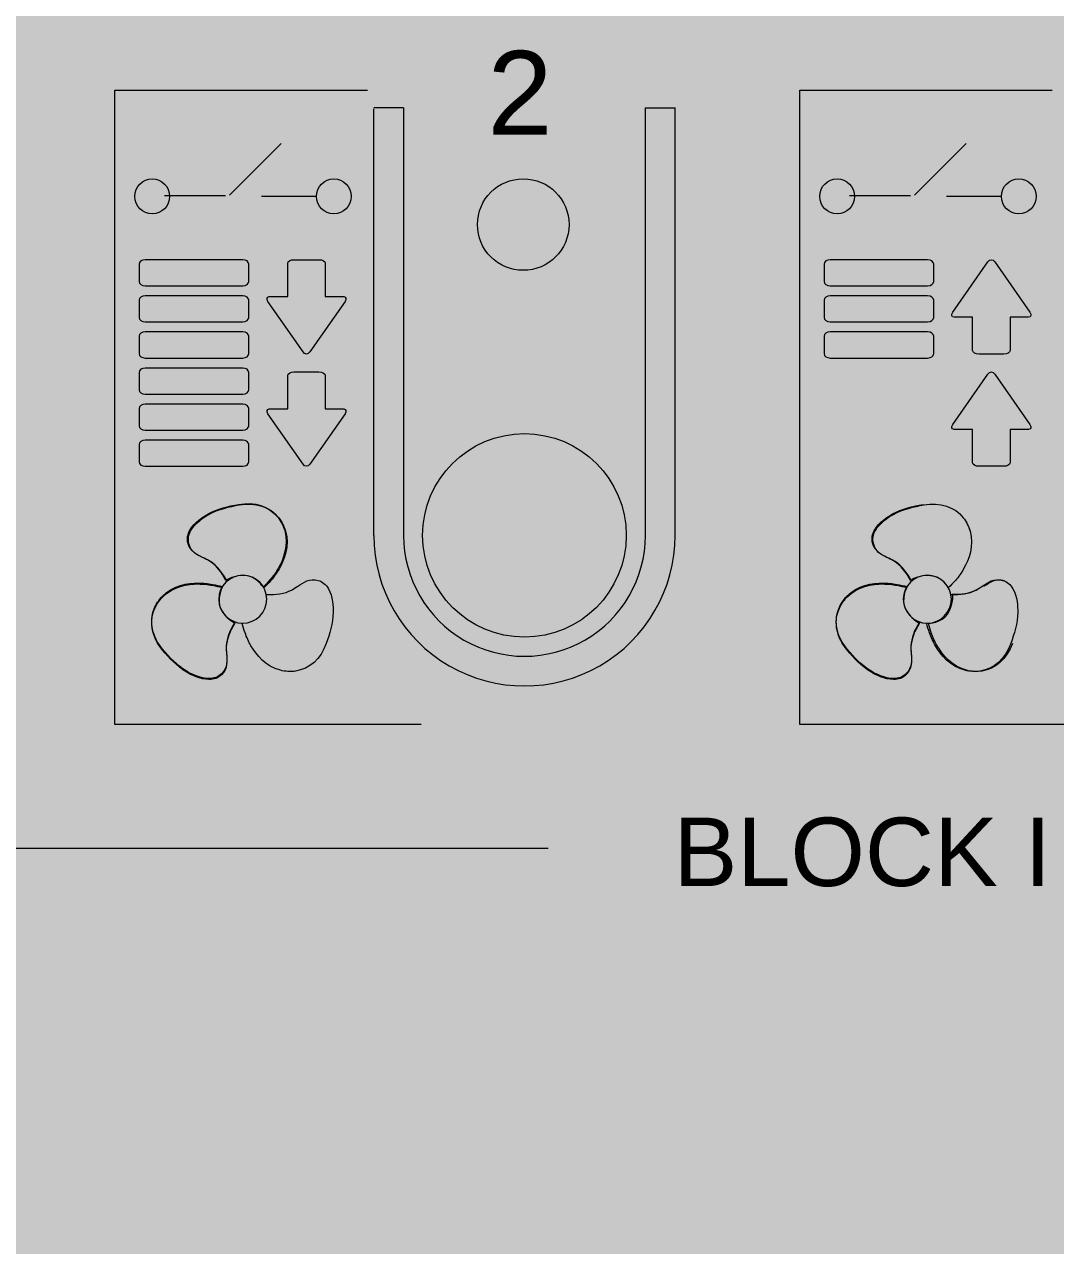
# Model space of a CAD drawing. Header units: millimetres. Extents: x 0 to 212, y 0 to 90.
# Drawn here: x 22.64 to 43.72, y 41.52 to 66.49 of the extents above; entities that cross this region are included whole.
import ezdxf

# ---------------------------------------------------------------- set-up
doc = ezdxf.new("R2010")
doc.units = ezdxf.units.MM
doc.styles.add('ZENNIO_PRINT', font='arial.ttf')

# ---------------------------------------------------------------- blocks, each defined once
blk = doc.blocks.new('ZENNIO_MAXINBOX_24_COLOURS')
at = {"true_color": 0xd7d9de}
blk.add_hatch(color=254, dxfattribs=at).paths.add_polyline_path([(0, -45), (211.6, -45), (211.6, 45), (0, 45)])
at = {"true_color": 0xe7e8ec}
blk.add_hatch(color=254, dxfattribs=at).paths.add_polyline_path([(0, -22.429), (211.6, -22.429), (211.6, 22.571), (0, 22.571)])
at = {"true_color": 0x223422}
h = blk.add_hatch(color=250, dxfattribs=at)
edge = h.paths.add_edge_path()
edge.add_arc((32.84, 17.399), 0.936, 0, 360)
at = {"true_color": 0x326927}
h = blk.add_hatch(color=89, dxfattribs=at)
edge = h.paths.add_edge_path()
edge.add_arc((33.02, 17.399), 0.515, 0, 360)
at = {"true_color": 0xcccfd6}
h = blk.add_hatch(color=254, dxfattribs=at)
edge = h.paths.add_edge_path()
edge.add_arc((32.865, 11.042), 2.081, 0, 360)
at = {"true_color": 0xfafbfd}
h = blk.add_hatch(color=7, dxfattribs=at)
edge = h.paths.add_edge_path()
edge.add_arc((32.865, 11.042), 1.861, 0, 360)
at = {"true_color": 0xffffff}
h = blk.add_hatch(color=7, dxfattribs=at)
edge = h.paths.add_edge_path()
edge.add_arc((32.505, 11.392), 1.16, 0, 360)
at = {"true_color": 0xcdcfd5}
h = blk.add_hatch(color=254, dxfattribs=at)
edge = h.paths.add_edge_path()
edge.add_arc((39.769, 0), 3.1, 0, 360)
at = {"true_color": 0xdadce0}
h = blk.add_hatch(color=254, dxfattribs=at)
edge = h.paths.add_edge_path()
edge.add_arc((39.469, 0.35), 2.75, 0, 360)
blk = doc.blocks.new('ZIO-MB24_ENVOLVENTE')
at = {"color": 250, "lineweight": 18, "true_color": 0x3a3d42}
for p, q in [((30.393, 19.784), (29.786, 19.784)), ((29.786, 11.042), (29.786, 19.767)), ((30.393, 19.784), (30.392, 11.042)), ((35.337, 11.042), (35.337, 19.784)), ((35.337, 19.784), (35.944, 19.784)), ((35.943, 11.042), (35.944, 19.784))]:
    blk.add_line(p, q, dxfattribs=at)
for centre, radius in [((32.84, 17.399), 0.936), ((32.865, 11.042), 2.081)]:
    blk.add_circle(centre, radius, dxfattribs=at)
for radius, start in [(3.079, 180.0011), (2.472, 179.9966)]:
    blk.add_arc((32.865, 11.042), radius, start, 0.0011, dxfattribs=at)
blk = doc.blocks.new('ZIO-MB24_SERIGRAFIA')
at = {"lineweight": 15, "true_color": 0x161719}
h = blk.add_hatch(color=250, dxfattribs=at)
h.dxf.hatch_style = 1
h.paths.add_polyline_path([(25.612, 17.976, 1), (24.899, 17.976, 1)])
h = blk.add_hatch(color=250, dxfattribs=at)
h.dxf.hatch_style = 1
h.paths.add_polyline_path([(29.326, 17.976, 1), (28.613, 17.976, 1)])
h = blk.add_hatch(color=250, dxfattribs=at)
h.dxf.hatch_style = 1
h.paths.add_polyline_path([(39.612, 17.976, 1), (38.899, 17.976, 1)])
h = blk.add_hatch(color=250, dxfattribs=at)
h.dxf.hatch_style = 1
h.paths.add_polyline_path([(43.326, 17.976, 1), (42.613, 17.976, 1)])
h = blk.add_hatch(color=250, dxfattribs=at)
h.dxf.hatch_style = 2
edge = h.paths.add_edge_path()
edge.add_spline(control_points=[(25.112, 16.68), (25.044, 16.68), (24.988, 16.64), (24.988, 16.592), (24.988, 16.592), (24.988, 16.592), (24.988, 16.592), (24.988, 16.592), (24.988, 16.236), (24.988, 16.236), (24.988, 16.187), (25.044, 16.147), (25.112, 16.147), (25.112, 16.147), (25.112, 16.147), (25.112, 16.147), (25.112, 16.147), (27.106, 16.147), (27.106, 16.147), (27.174, 16.147), (27.231, 16.187), (27.231, 16.236), (27.231, 16.236), (27.231, 16.236), (27.231, 16.236), (27.231, 16.236), (27.231, 16.592), (27.231, 16.592), (27.231, 16.64), (27.174, 16.68), (27.106, 16.68), (27.106, 16.68), (27.106, 16.68), (27.106, 16.68), (27.106, 16.68), (25.112, 16.68), (25.112, 16.68)], knot_values=[0, 0, 0, 0, 1, 1, 1, 2, 2, 2, 3, 3, 3, 4, 4, 4, 5, 5, 5, 6, 6, 6, 7, 7, 7, 8, 8, 8, 9, 9, 9, 10, 10, 10, 11, 11, 11, 12, 12, 12, 12], degree=3, periodic=0)
h = blk.add_hatch(color=250, dxfattribs=at)
h.dxf.hatch_style = 2
edge = h.paths.add_edge_path()
edge.add_spline(control_points=[(27.623, 15.827), (27.623, 15.827), (28.339, 14.793), (28.339, 14.793), (28.378, 14.737), (28.441, 14.737), (28.479, 14.793), (28.479, 14.793), (29.197, 15.827), (29.197, 15.827), (29.232, 15.878), (29.22, 15.92), (29.172, 15.926), (29.172, 15.926), (28.792, 15.926), (28.792, 15.926), (28.792, 15.926), (28.792, 16.609), (28.792, 16.609), (28.792, 16.648), (28.735, 16.68), (28.665, 16.68), (28.665, 16.68), (28.154, 16.68), (28.154, 16.68), (28.084, 16.68), (28.026, 16.648), (28.026, 16.609), (28.026, 16.609), (28.026, 15.926), (28.026, 15.926), (28.026, 15.926), (27.647, 15.926), (27.647, 15.926), (27.599, 15.92), (27.587, 15.878), (27.623, 15.827)], knot_values=[0, 0, 0, 0, 1, 1, 1, 2, 2, 2, 3, 3, 3, 4, 4, 4, 5, 5, 5, 6, 6, 6, 7, 7, 7, 8, 8, 8, 9, 9, 9, 10, 10, 10, 11, 11, 11, 12, 12, 12, 12], degree=3, periodic=0)
h = blk.add_hatch(color=250, dxfattribs=at)
h.dxf.hatch_style = 2
edge = h.paths.add_edge_path()
edge.add_spline(control_points=[(39.112, 16.68), (39.044, 16.68), (38.988, 16.64), (38.988, 16.592), (38.988, 16.592), (38.988, 16.592), (38.988, 16.592), (38.988, 16.592), (38.988, 16.236), (38.988, 16.236), (38.988, 16.187), (39.044, 16.147), (39.112, 16.147), (39.112, 16.147), (39.112, 16.147), (39.112, 16.147), (39.112, 16.147), (41.106, 16.147), (41.106, 16.147), (41.175, 16.147), (41.231, 16.187), (41.231, 16.236), (41.231, 16.236), (41.231, 16.236), (41.231, 16.236), (41.231, 16.236), (41.231, 16.592), (41.231, 16.592), (41.231, 16.64), (41.175, 16.68), (41.106, 16.68), (41.106, 16.68), (41.106, 16.68), (41.106, 16.68), (41.106, 16.68), (39.112, 16.68), (39.112, 16.68)], knot_values=[0, 0, 0, 0, 1, 1, 1, 2, 2, 2, 3, 3, 3, 4, 4, 4, 5, 5, 5, 6, 6, 6, 7, 7, 7, 8, 8, 8, 9, 9, 9, 10, 10, 10, 11, 11, 11, 12, 12, 12, 12], degree=3, periodic=0)
h = blk.add_hatch(color=250, dxfattribs=at)
h.dxf.hatch_style = 2
edge = h.paths.add_edge_path()
edge.add_spline(control_points=[(43.195, 15.604), (43.195, 15.604), (42.478, 16.638), (42.478, 16.638), (42.439, 16.693), (42.376, 16.693), (42.338, 16.638), (42.338, 16.638), (41.62, 15.604), (41.62, 15.604), (41.585, 15.553), (41.597, 15.51), (41.645, 15.504), (41.645, 15.504), (42.024, 15.504), (42.024, 15.504), (42.024, 15.504), (42.024, 14.821), (42.024, 14.821), (42.024, 14.783), (42.082, 14.751), (42.152, 14.751), (42.152, 14.751), (42.663, 14.751), (42.663, 14.751), (42.733, 14.751), (42.791, 14.783), (42.791, 14.821), (42.791, 14.821), (42.791, 15.504), (42.791, 15.504), (42.791, 15.504), (43.17, 15.504), (43.17, 15.504), (43.218, 15.51), (43.23, 15.553), (43.195, 15.604)], knot_values=[0, 0, 0, 0, 1, 1, 1, 2, 2, 2, 3, 3, 3, 4, 4, 4, 5, 5, 5, 6, 6, 6, 7, 7, 7, 8, 8, 8, 9, 9, 9, 10, 10, 10, 11, 11, 11, 12, 12, 12, 12], degree=3, periodic=0)
h = blk.add_hatch(color=250, dxfattribs=at)
h.dxf.hatch_style = 2
edge = h.paths.add_edge_path()
edge.add_spline(control_points=[(25.112, 15.942), (25.044, 15.942), (24.988, 15.902), (24.988, 15.853), (24.988, 15.853), (24.988, 15.853), (24.988, 15.853), (24.988, 15.853), (24.988, 15.498), (24.988, 15.498), (24.988, 15.449), (25.044, 15.409), (25.112, 15.409), (25.112, 15.409), (25.112, 15.409), (25.112, 15.409), (25.112, 15.409), (27.106, 15.409), (27.106, 15.409), (27.174, 15.409), (27.231, 15.449), (27.231, 15.498), (27.231, 15.498), (27.231, 15.498), (27.231, 15.498), (27.231, 15.498), (27.231, 15.853), (27.231, 15.853), (27.231, 15.902), (27.174, 15.942), (27.106, 15.942), (27.106, 15.942), (27.106, 15.942), (27.106, 15.942), (27.106, 15.942), (25.112, 15.942), (25.112, 15.942)], knot_values=[0, 0, 0, 0, 1, 1, 1, 2, 2, 2, 3, 3, 3, 4, 4, 4, 5, 5, 5, 6, 6, 6, 7, 7, 7, 8, 8, 8, 9, 9, 9, 10, 10, 10, 11, 11, 11, 12, 12, 12, 12], degree=3, periodic=0)
h = blk.add_hatch(color=250, dxfattribs=at)
h.dxf.hatch_style = 2
edge = h.paths.add_edge_path()
edge.add_spline(control_points=[(39.112, 15.942), (39.044, 15.942), (38.988, 15.902), (38.988, 15.853), (38.988, 15.853), (38.988, 15.853), (38.988, 15.853), (38.988, 15.853), (38.988, 15.498), (38.988, 15.498), (38.988, 15.449), (39.044, 15.409), (39.112, 15.409), (39.112, 15.409), (39.112, 15.409), (39.112, 15.409), (39.112, 15.409), (41.106, 15.409), (41.106, 15.409), (41.175, 15.409), (41.231, 15.449), (41.231, 15.498), (41.231, 15.498), (41.231, 15.498), (41.231, 15.498), (41.231, 15.498), (41.231, 15.853), (41.231, 15.853), (41.231, 15.902), (41.175, 15.942), (41.106, 15.942), (41.106, 15.942), (41.106, 15.942), (41.106, 15.942), (41.106, 15.942), (39.112, 15.942), (39.112, 15.942)], knot_values=[0, 0, 0, 0, 1, 1, 1, 2, 2, 2, 3, 3, 3, 4, 4, 4, 5, 5, 5, 6, 6, 6, 7, 7, 7, 8, 8, 8, 9, 9, 9, 10, 10, 10, 11, 11, 11, 12, 12, 12, 12], degree=3, periodic=0)
h = blk.add_hatch(color=250, dxfattribs=at)
h.dxf.hatch_style = 2
edge = h.paths.add_edge_path()
edge.add_spline(control_points=[(25.112, 15.203), (25.044, 15.203), (24.988, 15.163), (24.988, 15.115), (24.988, 15.115), (24.988, 15.115), (24.988, 15.115), (24.988, 15.115), (24.988, 14.759), (24.988, 14.759), (24.988, 14.71), (25.044, 14.67), (25.112, 14.67), (25.112, 14.67), (25.112, 14.67), (25.112, 14.67), (25.112, 14.67), (27.106, 14.67), (27.106, 14.67), (27.174, 14.67), (27.231, 14.71), (27.231, 14.759), (27.231, 14.759), (27.231, 14.759), (27.231, 14.759), (27.231, 14.759), (27.231, 15.115), (27.231, 15.115), (27.231, 15.163), (27.174, 15.203), (27.106, 15.203), (27.106, 15.203), (27.106, 15.203), (27.106, 15.203), (27.106, 15.203), (25.112, 15.203), (25.112, 15.203)], knot_values=[0, 0, 0, 0, 1, 1, 1, 2, 2, 2, 3, 3, 3, 4, 4, 4, 5, 5, 5, 6, 6, 6, 7, 7, 7, 8, 8, 8, 9, 9, 9, 10, 10, 10, 11, 11, 11, 12, 12, 12, 12], degree=3, periodic=0)
h = blk.add_hatch(color=250, dxfattribs=at)
h.dxf.hatch_style = 2
edge = h.paths.add_edge_path()
edge.add_spline(control_points=[(39.112, 15.203), (39.044, 15.203), (38.988, 15.163), (38.988, 15.115), (38.988, 15.115), (38.988, 15.115), (38.988, 15.115), (38.988, 15.115), (38.988, 14.759), (38.988, 14.759), (38.988, 14.71), (39.044, 14.67), (39.112, 14.67), (39.112, 14.67), (39.112, 14.67), (39.112, 14.67), (39.112, 14.67), (41.106, 14.67), (41.106, 14.67), (41.175, 14.67), (41.231, 14.71), (41.231, 14.759), (41.231, 14.759), (41.231, 14.759), (41.231, 14.759), (41.231, 14.759), (41.231, 15.115), (41.231, 15.115), (41.231, 15.163), (41.175, 15.203), (41.106, 15.203), (41.106, 15.203), (41.106, 15.203), (41.106, 15.203), (41.106, 15.203), (39.112, 15.203), (39.112, 15.203)], knot_values=[0, 0, 0, 0, 1, 1, 1, 2, 2, 2, 3, 3, 3, 4, 4, 4, 5, 5, 5, 6, 6, 6, 7, 7, 7, 8, 8, 8, 9, 9, 9, 10, 10, 10, 11, 11, 11, 12, 12, 12, 12], degree=3, periodic=0)
h = blk.add_hatch(color=250, dxfattribs=at)
h.dxf.hatch_style = 2
edge = h.paths.add_edge_path()
edge.add_spline(control_points=[(25.112, 14.465), (25.044, 14.465), (24.988, 14.425), (24.988, 14.376), (24.988, 14.376), (24.988, 14.376), (24.988, 14.376), (24.988, 14.376), (24.988, 14.021), (24.988, 14.021), (24.988, 13.972), (25.044, 13.932), (25.112, 13.932), (25.112, 13.932), (25.112, 13.932), (25.112, 13.932), (25.112, 13.932), (27.106, 13.932), (27.106, 13.932), (27.174, 13.932), (27.231, 13.972), (27.231, 14.021), (27.231, 14.021), (27.231, 14.021), (27.231, 14.021), (27.231, 14.021), (27.231, 14.376), (27.231, 14.376), (27.231, 14.425), (27.174, 14.465), (27.106, 14.465), (27.106, 14.465), (27.106, 14.465), (27.106, 14.465), (27.106, 14.465), (25.112, 14.465), (25.112, 14.465)], knot_values=[0, 0, 0, 0, 1, 1, 1, 2, 2, 2, 3, 3, 3, 4, 4, 4, 5, 5, 5, 6, 6, 6, 7, 7, 7, 8, 8, 8, 9, 9, 9, 10, 10, 10, 11, 11, 11, 12, 12, 12, 12], degree=3, periodic=0)
h = blk.add_hatch(color=250, dxfattribs=at)
h.dxf.hatch_style = 2
edge = h.paths.add_edge_path()
edge.add_spline(control_points=[(27.623, 13.531), (27.623, 13.531), (28.339, 12.496), (28.339, 12.496), (28.378, 12.441), (28.441, 12.441), (28.479, 12.496), (28.479, 12.496), (29.197, 13.531), (29.197, 13.531), (29.232, 13.582), (29.22, 13.624), (29.172, 13.631), (29.172, 13.631), (28.792, 13.631), (28.792, 13.631), (28.792, 13.631), (28.792, 14.313), (28.792, 14.313), (28.792, 14.352), (28.735, 14.384), (28.665, 14.384), (28.665, 14.384), (28.154, 14.384), (28.154, 14.384), (28.084, 14.384), (28.026, 14.352), (28.026, 14.313), (28.026, 14.313), (28.026, 13.631), (28.026, 13.631), (28.026, 13.631), (27.647, 13.631), (27.647, 13.631), (27.599, 13.624), (27.587, 13.582), (27.623, 13.531)], knot_values=[0, 0, 0, 0, 1, 1, 1, 2, 2, 2, 3, 3, 3, 4, 4, 4, 5, 5, 5, 6, 6, 6, 7, 7, 7, 8, 8, 8, 9, 9, 9, 10, 10, 10, 11, 11, 11, 12, 12, 12, 12], degree=3, periodic=0)
h = blk.add_hatch(color=250, dxfattribs=at)
h.dxf.hatch_style = 2
edge = h.paths.add_edge_path()
edge.add_spline(control_points=[(43.195, 13.308), (43.195, 13.308), (42.478, 14.342), (42.478, 14.342), (42.439, 14.398), (42.376, 14.398), (42.338, 14.342), (42.338, 14.342), (41.62, 13.308), (41.62, 13.308), (41.585, 13.257), (41.597, 13.214), (41.645, 13.208), (41.645, 13.208), (42.024, 13.208), (42.024, 13.208), (42.024, 13.208), (42.024, 12.525), (42.024, 12.525), (42.024, 12.486), (42.082, 12.455), (42.152, 12.455), (42.152, 12.455), (42.663, 12.455), (42.663, 12.455), (42.733, 12.455), (42.791, 12.486), (42.791, 12.525), (42.791, 12.525), (42.791, 13.208), (42.791, 13.208), (42.791, 13.208), (43.17, 13.208), (43.17, 13.208), (43.218, 13.214), (43.23, 13.257), (43.195, 13.308)], knot_values=[0, 0, 0, 0, 1, 1, 1, 2, 2, 2, 3, 3, 3, 4, 4, 4, 5, 5, 5, 6, 6, 6, 7, 7, 7, 8, 8, 8, 9, 9, 9, 10, 10, 10, 11, 11, 11, 12, 12, 12, 12], degree=3, periodic=0)
h = blk.add_hatch(color=250, dxfattribs=at)
h.dxf.hatch_style = 2
edge = h.paths.add_edge_path()
edge.add_spline(control_points=[(25.112, 13.727), (25.044, 13.727), (24.988, 13.686), (24.988, 13.638), (24.988, 13.638), (24.988, 13.638), (24.988, 13.638), (24.988, 13.638), (24.988, 13.283), (24.988, 13.283), (24.988, 13.234), (25.044, 13.193), (25.112, 13.193), (25.112, 13.193), (25.112, 13.193), (25.112, 13.193), (25.112, 13.193), (27.106, 13.193), (27.106, 13.193), (27.174, 13.193), (27.231, 13.234), (27.231, 13.283), (27.231, 13.283), (27.231, 13.283), (27.231, 13.283), (27.231, 13.283), (27.231, 13.638), (27.231, 13.638), (27.231, 13.686), (27.174, 13.727), (27.106, 13.727), (27.106, 13.727), (27.106, 13.727), (27.106, 13.727), (27.106, 13.727), (25.112, 13.727), (25.112, 13.727)], knot_values=[0, 0, 0, 0, 1, 1, 1, 2, 2, 2, 3, 3, 3, 4, 4, 4, 5, 5, 5, 6, 6, 6, 7, 7, 7, 8, 8, 8, 9, 9, 9, 10, 10, 10, 11, 11, 11, 12, 12, 12, 12], degree=3, periodic=0)
h = blk.add_hatch(color=250, dxfattribs=at)
h.dxf.hatch_style = 2
edge = h.paths.add_edge_path()
edge.add_spline(control_points=[(25.112, 12.988), (25.044, 12.988), (24.988, 12.948), (24.988, 12.9), (24.988, 12.9), (24.988, 12.9), (24.988, 12.9), (24.988, 12.9), (24.988, 12.544), (24.988, 12.544), (24.988, 12.495), (25.044, 12.455), (25.112, 12.455), (25.112, 12.455), (25.112, 12.455), (25.112, 12.455), (25.112, 12.455), (27.106, 12.455), (27.106, 12.455), (27.174, 12.455), (27.231, 12.495), (27.231, 12.544), (27.231, 12.544), (27.231, 12.544), (27.231, 12.544), (27.231, 12.544), (27.231, 12.9), (27.231, 12.9), (27.231, 12.948), (27.174, 12.988), (27.106, 12.988), (27.106, 12.988), (27.106, 12.988), (27.106, 12.988), (27.106, 12.988), (25.112, 12.988), (25.112, 12.988)], knot_values=[0, 0, 0, 0, 1, 1, 1, 2, 2, 2, 3, 3, 3, 4, 4, 4, 5, 5, 5, 6, 6, 6, 7, 7, 7, 8, 8, 8, 9, 9, 9, 10, 10, 10, 11, 11, 11, 12, 12, 12, 12], degree=3, periodic=0)
h = blk.add_hatch(color=250, dxfattribs=at)
h.dxf.hatch_style = 2
edge = h.paths.add_edge_path()
edge.add_spline(control_points=[(26.762, 10.121), (26.681, 10.286), (26.563, 10.428), (26.43, 10.516), (26.391, 10.542), (26.346, 10.563), (26.298, 10.585), (26.173, 10.645), (26.032, 10.711), (25.986, 10.888), (25.964, 10.976), (25.979, 11.066), (26.031, 11.156), (26.12, 11.311), (26.299, 11.426), (26.397, 11.481), (26.592, 11.588), (26.82, 11.641), (27.019, 11.675), (27.351, 11.735), (27.645, 11.64), (27.825, 11.414), (27.885, 11.337), (27.936, 11.237), (27.964, 11.139), (28.049, 10.838), (27.939, 10.553), (27.831, 10.366), (27.784, 10.284), (27.727, 10.205), (27.663, 10.13), (27.616, 10.075), (27.57, 10.026), (27.525, 9.984), (27.525, 9.984), (27.381, 10.21), (27.156, 10.224), (26.953, 10.237), (26.762, 10.121), (26.762, 10.121)], knot_values=[0, 0, 0, 0, 1, 1, 1, 2, 2, 2, 3, 3, 3, 4, 4, 4, 5, 5, 5, 6, 6, 6, 7, 7, 7, 8, 8, 8, 9, 9, 9, 10, 10, 10, 11, 11, 11, 12, 12, 12, 13, 13, 13, 13], degree=3, periodic=0)
h = blk.add_hatch(color=250, dxfattribs=at)
h.dxf.hatch_style = 2
edge = h.paths.add_edge_path()
edge.add_spline(control_points=[(40.754, 10.121), (40.674, 10.286), (40.554, 10.428), (40.422, 10.516), (40.383, 10.542), (40.338, 10.563), (40.29, 10.585), (40.165, 10.645), (40.024, 10.71), (39.978, 10.888), (39.956, 10.976), (39.971, 11.066), (40.023, 11.156), (40.112, 11.311), (40.291, 11.426), (40.389, 11.481), (40.584, 11.588), (40.812, 11.64), (41.011, 11.675), (41.343, 11.735), (41.637, 11.64), (41.816, 11.414), (41.877, 11.337), (41.928, 11.237), (41.956, 11.139), (42.041, 10.838), (41.931, 10.553), (41.823, 10.366), (41.775, 10.284), (41.719, 10.205), (41.655, 10.13), (41.608, 10.075), (41.562, 10.026), (41.517, 9.984), (41.517, 9.984), (41.373, 10.21), (41.148, 10.224), (40.944, 10.237), (40.754, 10.121), (40.754, 10.121)], knot_values=[0, 0, 0, 0, 1, 1, 1, 2, 2, 2, 3, 3, 3, 4, 4, 4, 5, 5, 5, 6, 6, 6, 7, 7, 7, 8, 8, 8, 9, 9, 9, 10, 10, 10, 11, 11, 11, 12, 12, 12, 13, 13, 13, 13], degree=3, periodic=0)
h = blk.add_hatch(color=250, dxfattribs=at)
h.dxf.hatch_style = 2
edge = h.paths.add_edge_path()
edge.add_spline(control_points=[(26.948, 9.245), (26.845, 9.093), (26.781, 8.918), (26.771, 8.76), (26.768, 8.713), (26.773, 8.664), (26.777, 8.611), (26.788, 8.473), (26.802, 8.318), (26.671, 8.189), (26.606, 8.126), (26.52, 8.094), (26.417, 8.094), (26.238, 8.094), (26.048, 8.191), (25.952, 8.249), (25.762, 8.364), (25.602, 8.535), (25.473, 8.691), (25.255, 8.948), (25.19, 9.25), (25.297, 9.519), (25.332, 9.609), (25.394, 9.703), (25.465, 9.777), (25.683, 10.001), (25.985, 10.048), (26.201, 10.048), (26.296, 10.048), (26.392, 10.039), (26.489, 10.021), (26.56, 10.007), (26.625, 9.991), (26.685, 9.974), (26.685, 9.974), (26.561, 9.736), (26.661, 9.534), (26.752, 9.352), (26.948, 9.245), (26.948, 9.245)], knot_values=[0, 0, 0, 0, 1, 1, 1, 2, 2, 2, 3, 3, 3, 4, 4, 4, 5, 5, 5, 6, 6, 6, 7, 7, 7, 8, 8, 8, 9, 9, 9, 10, 10, 10, 11, 11, 11, 12, 12, 12, 13, 13, 13, 13], degree=3, periodic=0)
h = blk.add_hatch(color=250, dxfattribs=at)
h.dxf.hatch_style = 2
edge = h.paths.add_edge_path()
edge.add_spline(control_points=[(40.939, 9.245), (40.836, 9.093), (40.772, 8.918), (40.762, 8.76), (40.76, 8.713), (40.764, 8.664), (40.769, 8.611), (40.78, 8.473), (40.793, 8.318), (40.662, 8.189), (40.597, 8.126), (40.511, 8.094), (40.408, 8.094), (40.229, 8.094), (40.039, 8.191), (39.944, 8.249), (39.753, 8.364), (39.594, 8.535), (39.465, 8.691), (39.247, 8.948), (39.181, 9.25), (39.288, 9.519), (39.324, 9.609), (39.385, 9.703), (39.456, 9.777), (39.674, 10.001), (39.976, 10.048), (40.192, 10.048), (40.287, 10.048), (40.383, 10.039), (40.48, 10.021), (40.551, 10.007), (40.617, 9.991), (40.676, 9.974), (40.676, 9.974), (40.552, 9.736), (40.653, 9.534), (40.743, 9.352), (40.939, 9.245), (40.939, 9.245)], knot_values=[0, 0, 0, 0, 1, 1, 1, 2, 2, 2, 3, 3, 3, 4, 4, 4, 5, 5, 5, 6, 6, 6, 7, 7, 7, 8, 8, 8, 9, 9, 9, 10, 10, 10, 11, 11, 11, 12, 12, 12, 13, 13, 13, 13], degree=3, periodic=0)
h = blk.add_hatch(color=250, dxfattribs=at)
h.dxf.hatch_style = 2
edge = h.paths.add_edge_path()
edge.add_spline(control_points=[(41.604, 9.843), (41.788, 9.83), (41.971, 9.862), (42.114, 9.933), (42.155, 9.954), (42.196, 9.982), (42.239, 10.013), (42.353, 10.091), (42.481, 10.18), (42.657, 10.131), (42.745, 10.106), (42.815, 10.048), (42.867, 9.959), (42.956, 9.804), (42.967, 9.591), (42.965, 9.479), (42.961, 9.256), (42.892, 9.033), (42.822, 8.843), (42.708, 8.526), (42.479, 8.318), (42.194, 8.277), (42.097, 8.262), (41.985, 8.268), (41.886, 8.293), (41.582, 8.37), (41.391, 8.608), (41.283, 8.795), (41.235, 8.877), (41.195, 8.965), (41.162, 9.058), (41.139, 9.127), (41.119, 9.191), (41.105, 9.251), (41.105, 9.251), (41.373, 9.263), (41.498, 9.45), (41.61, 9.62), (41.604, 9.843), (41.604, 9.843)], knot_values=[0, 0, 0, 0, 1, 1, 1, 2, 2, 2, 3, 3, 3, 4, 4, 4, 5, 5, 5, 6, 6, 6, 7, 7, 7, 8, 8, 8, 9, 9, 9, 10, 10, 10, 11, 11, 11, 12, 12, 12, 13, 13, 13, 13], degree=3, periodic=0)
at = {"color": 250, "lineweight": 15, "true_color": 0x161719}
for p, q in [((24.492, 7.172), (24.492, 20.149)), ((24.492, 20.149), (29.654, 20.149)), ((38.492, 7.172), (38.492, 20.149)), ((38.492, 20.149), (43.654, 20.149)), ((27.895, 19.059), (26.834, 17.998)), ((41.895, 19.059), (40.834, 17.998)), ((26.756, 17.985), (25.506, 17.985)), ((40.756, 17.985), (39.506, 17.985)), ((28.613, 17.976), (27.489, 17.976)), ((42.613, 17.976), (41.489, 17.976)), ((26.781, 10.11), (26.781, 10.11)), ((40.772, 10.11), (40.772, 10.11)), ((41.604, 9.823), (41.604, 9.823)), ((30.754, 7.172), (24.492, 7.172)), ((44.754, 7.172), (38.492, 7.172)), ((33.348, 4.635), (18.758, 4.635))]:
    blk.add_line(p, q, dxfattribs=at)
for centre in [(25.256, 17.976), (28.969, 17.976), (39.256, 17.976), (42.969, 17.976)]:
    blk.add_circle(centre, 0.357, dxfattribs=at)
for points in [[(25.112, 16.68), (25.044, 16.68), (24.988, 16.64), (24.988, 16.592)], [(24.988, 16.592), (24.988, 16.592), (24.988, 16.236), (24.988, 16.236)], [(27.106, 16.68), (27.106, 16.68), (25.112, 16.68), (25.112, 16.68)], [(27.231, 16.592), (27.231, 16.64), (27.174, 16.68), (27.106, 16.68)], [(27.231, 16.236), (27.231, 16.236), (27.231, 16.592), (27.231, 16.592)], [(39.112, 16.68), (39.044, 16.68), (38.988, 16.64), (38.988, 16.592)], [(38.988, 16.592), (38.988, 16.592), (38.988, 16.236), (38.988, 16.236)], [(41.106, 16.68), (41.106, 16.68), (39.112, 16.68), (39.112, 16.68)], [(41.231, 16.592), (41.231, 16.64), (41.175, 16.68), (41.106, 16.68)], [(41.231, 16.236), (41.231, 16.236), (41.231, 16.592), (41.231, 16.592)], [(24.988, 16.236), (24.988, 16.187), (25.044, 16.147), (25.112, 16.147)], [(27.106, 16.147), (27.174, 16.147), (27.231, 16.187), (27.231, 16.236)], [(38.988, 16.236), (38.988, 16.187), (39.044, 16.147), (39.112, 16.147)], [(41.106, 16.147), (41.175, 16.147), (41.231, 16.187), (41.231, 16.236)], [(25.112, 16.147), (25.112, 16.147), (27.106, 16.147), (27.106, 16.147)], [(39.112, 16.147), (39.112, 16.147), (41.106, 16.147), (41.106, 16.147)], [(25.112, 15.942), (25.044, 15.942), (24.988, 15.902), (24.988, 15.853)], [(24.988, 15.853), (24.988, 15.853), (24.988, 15.498), (24.988, 15.498)], [(27.106, 15.942), (27.106, 15.942), (25.112, 15.942), (25.112, 15.942)], [(27.231, 15.853), (27.231, 15.902), (27.174, 15.942), (27.106, 15.942)], [(27.231, 15.498), (27.231, 15.498), (27.231, 15.853), (27.231, 15.853)], [(39.112, 15.942), (39.044, 15.942), (38.988, 15.902), (38.988, 15.853)], [(38.988, 15.853), (38.988, 15.853), (38.988, 15.498), (38.988, 15.498)], [(41.106, 15.942), (41.106, 15.942), (39.112, 15.942), (39.112, 15.942)], [(41.231, 15.853), (41.231, 15.902), (41.175, 15.942), (41.106, 15.942)], [(41.231, 15.498), (41.231, 15.498), (41.231, 15.853), (41.231, 15.853)], [(24.988, 15.498), (24.988, 15.449), (25.044, 15.409), (25.112, 15.409)], [(27.106, 15.409), (27.174, 15.409), (27.231, 15.449), (27.231, 15.498)], [(38.988, 15.498), (38.988, 15.449), (39.044, 15.409), (39.112, 15.409)], [(41.106, 15.409), (41.175, 15.409), (41.231, 15.449), (41.231, 15.498)], [(25.112, 15.409), (25.112, 15.409), (27.106, 15.409), (27.106, 15.409)], [(39.112, 15.409), (39.112, 15.409), (41.106, 15.409), (41.106, 15.409)], [(25.112, 15.203), (25.044, 15.203), (24.988, 15.163), (24.988, 15.115)], [(24.988, 15.115), (24.988, 15.115), (24.988, 14.759), (24.988, 14.759)], [(27.106, 15.203), (27.106, 15.203), (25.112, 15.203), (25.112, 15.203)], [(27.231, 15.115), (27.231, 15.163), (27.174, 15.203), (27.106, 15.203)], [(27.231, 14.759), (27.231, 14.759), (27.231, 15.115), (27.231, 15.115)], [(39.112, 15.203), (39.044, 15.203), (38.988, 15.163), (38.988, 15.115)], [(38.988, 15.115), (38.988, 15.115), (38.988, 14.759), (38.988, 14.759)], [(41.106, 15.203), (41.106, 15.203), (39.112, 15.203), (39.112, 15.203)], [(41.231, 15.115), (41.231, 15.163), (41.175, 15.203), (41.106, 15.203)], [(41.231, 14.759), (41.231, 14.759), (41.231, 15.115), (41.231, 15.115)], [(24.988, 14.759), (24.988, 14.71), (25.044, 14.67), (25.112, 14.67)], [(27.106, 14.67), (27.174, 14.67), (27.231, 14.71), (27.231, 14.759)], [(38.988, 14.759), (38.988, 14.71), (39.044, 14.67), (39.112, 14.67)], [(41.106, 14.67), (41.175, 14.67), (41.231, 14.71), (41.231, 14.759)], [(25.112, 14.67), (25.112, 14.67), (27.106, 14.67), (27.106, 14.67)], [(39.112, 14.67), (39.112, 14.67), (41.106, 14.67), (41.106, 14.67)], [(25.112, 14.465), (25.044, 14.465), (24.988, 14.425), (24.988, 14.376)], [(24.988, 14.376), (24.988, 14.376), (24.988, 14.021), (24.988, 14.021)], [(27.106, 14.465), (27.106, 14.465), (25.112, 14.465), (25.112, 14.465)], [(27.231, 14.376), (27.231, 14.425), (27.174, 14.465), (27.106, 14.465)], [(27.231, 14.021), (27.231, 14.021), (27.231, 14.376), (27.231, 14.376)], [(24.988, 14.021), (24.988, 13.972), (25.044, 13.932), (25.112, 13.932)], [(27.106, 13.932), (27.174, 13.932), (27.231, 13.972), (27.231, 14.021)], [(25.112, 13.932), (25.112, 13.932), (27.106, 13.932), (27.106, 13.932)], [(25.112, 13.727), (25.044, 13.727), (24.988, 13.686), (24.988, 13.638)], [(24.988, 13.638), (24.988, 13.638), (24.988, 13.283), (24.988, 13.283)], [(27.106, 13.727), (27.106, 13.727), (25.112, 13.727), (25.112, 13.727)], [(27.231, 13.638), (27.231, 13.686), (27.174, 13.727), (27.106, 13.727)], [(27.231, 13.283), (27.231, 13.283), (27.231, 13.638), (27.231, 13.638)], [(24.988, 13.283), (24.988, 13.234), (25.044, 13.193), (25.112, 13.193)], [(27.106, 13.193), (27.174, 13.193), (27.231, 13.234), (27.231, 13.283)], [(25.112, 12.988), (25.044, 12.988), (24.988, 12.948), (24.988, 12.9)], [(25.112, 13.193), (25.112, 13.193), (27.106, 13.193), (27.106, 13.193)], [(27.106, 12.988), (27.106, 12.988), (25.112, 12.988), (25.112, 12.988)], [(27.231, 12.9), (27.231, 12.948), (27.174, 12.988), (27.106, 12.988)], [(24.988, 12.9), (24.988, 12.9), (24.988, 12.544), (24.988, 12.544)], [(27.231, 12.544), (27.231, 12.544), (27.231, 12.9), (27.231, 12.9)], [(24.988, 12.544), (24.988, 12.495), (25.044, 12.455), (25.112, 12.455)], [(27.106, 12.455), (27.174, 12.455), (27.231, 12.495), (27.231, 12.544)], [(25.112, 12.455), (25.112, 12.455), (27.106, 12.455), (27.106, 12.455)], [(26.397, 11.481), (26.592, 11.588), (26.82, 11.641), (27.019, 11.675)], [(27.019, 11.675), (27.351, 11.735), (27.645, 11.64), (27.825, 11.414)], [(40.389, 11.481), (40.584, 11.588), (40.812, 11.64), (41.011, 11.675)], [(41.029, 11.665), (41.36, 11.725), (41.655, 11.63), (41.834, 11.404)], [(26.031, 11.156), (26.12, 11.311), (26.299, 11.426), (26.397, 11.481)], [(27.825, 11.414), (27.885, 11.337), (27.936, 11.237), (27.964, 11.139)], [(40.023, 11.156), (40.112, 11.311), (40.291, 11.426), (40.389, 11.481)], [(41.834, 11.404), (41.895, 11.327), (41.946, 11.227), (41.974, 11.129)], [(25.986, 10.888), (25.964, 10.976), (25.979, 11.066), (26.031, 11.156)], [(27.964, 11.139), (28.049, 10.838), (27.939, 10.553), (27.831, 10.366)], [(39.978, 10.888), (39.956, 10.976), (39.971, 11.066), (40.023, 11.156)], [(41.974, 11.129), (42.059, 10.828), (41.948, 10.543), (41.841, 10.356)], [(26.298, 10.585), (26.173, 10.645), (26.032, 10.711), (25.986, 10.888)], [(40.29, 10.585), (40.165, 10.645), (40.024, 10.71), (39.978, 10.888)], [(26.43, 10.516), (26.391, 10.542), (26.346, 10.563), (26.298, 10.585)], [(26.762, 10.121), (26.681, 10.286), (26.563, 10.428), (26.43, 10.516)], [(40.422, 10.516), (40.383, 10.542), (40.338, 10.563), (40.29, 10.585)], [(40.754, 10.121), (40.674, 10.286), (40.554, 10.428), (40.422, 10.516)], [(27.831, 10.366), (27.784, 10.284), (27.727, 10.205), (27.663, 10.13)], [(41.841, 10.356), (41.793, 10.274), (41.737, 10.195), (41.673, 10.12)], [(26.489, 10.021), (26.56, 10.007), (26.625, 9.991), (26.685, 9.974)], [(27.156, 10.224), (26.953, 10.237), (26.762, 10.121), (26.762, 10.121)], [(27.525, 9.984), (27.525, 9.984), (27.381, 10.21), (27.156, 10.224)], [(27.663, 10.13), (27.616, 10.075), (27.57, 10.026), (27.525, 9.984)], [(40.48, 10.021), (40.551, 10.007), (40.617, 9.991), (40.676, 9.974)], [(41.148, 10.224), (40.944, 10.237), (40.754, 10.121), (40.754, 10.121)], [(41.534, 9.974), (41.534, 9.974), (41.39, 10.2), (41.165, 10.214)], [(41.673, 10.12), (41.625, 10.065), (41.579, 10.016), (41.534, 9.974)], [(42.257, 10.003), (42.371, 10.081), (42.499, 10.17), (42.675, 10.121)], [(25.297, 9.519), (25.332, 9.609), (25.394, 9.703), (25.465, 9.777)], [(26.685, 9.974), (26.685, 9.974), (26.561, 9.736), (26.661, 9.534)], [(39.288, 9.519), (39.324, 9.609), (39.385, 9.703), (39.456, 9.777)], [(40.676, 9.974), (40.676, 9.974), (40.552, 9.736), (40.653, 9.534)], [(41.515, 9.44), (41.628, 9.61), (41.622, 9.833), (41.622, 9.833)], [(41.604, 9.843), (41.788, 9.83), (41.971, 9.862), (42.114, 9.933)], [(25.473, 8.691), (25.255, 8.948), (25.19, 9.25), (25.297, 9.519)], [(26.661, 9.534), (26.752, 9.352), (26.948, 9.245), (26.948, 9.245)], [(39.465, 8.691), (39.247, 8.948), (39.181, 9.25), (39.288, 9.519)], [(40.653, 9.534), (40.743, 9.352), (40.939, 9.245), (40.939, 9.245)], [(26.948, 9.245), (26.845, 9.093), (26.781, 8.918), (26.771, 8.76)], [(40.939, 9.245), (40.836, 9.093), (40.772, 8.918), (40.762, 8.76)], [(41.123, 9.241), (41.123, 9.241), (41.391, 9.253), (41.515, 9.44)], [(41.18, 9.048), (41.156, 9.117), (41.137, 9.181), (41.123, 9.241)], [(41.3, 8.785), (41.253, 8.867), (41.213, 8.955), (41.18, 9.048)], [(26.771, 8.76), (26.768, 8.713), (26.773, 8.664), (26.777, 8.611)], [(40.762, 8.76), (40.76, 8.713), (40.764, 8.664), (40.769, 8.611)], [(41.903, 8.283), (41.6, 8.36), (41.409, 8.598), (41.3, 8.785)], [(42.84, 8.833), (42.726, 8.516), (42.497, 8.308), (42.211, 8.267)], [(25.952, 8.249), (25.762, 8.364), (25.602, 8.535), (25.473, 8.691)], [(26.777, 8.611), (26.788, 8.473), (26.802, 8.318), (26.671, 8.189)], [(39.944, 8.249), (39.753, 8.364), (39.594, 8.535), (39.465, 8.691)], [(40.769, 8.611), (40.78, 8.473), (40.793, 8.318), (40.662, 8.189)], [(42.211, 8.267), (42.115, 8.252), (42.003, 8.258), (41.903, 8.283)]]:
    blk.add_open_spline(points, degree=3, dxfattribs=at)
for points, knots in [([(27.623, 15.827), (27.623, 15.827), (28.339, 14.793), (28.339, 14.793), (28.378, 14.737), (28.441, 14.737), (28.479, 14.793), (28.479, 14.793), (29.197, 15.827), (29.197, 15.827), (29.232, 15.878), (29.22, 15.92), (29.172, 15.926), (29.172, 15.926), (28.792, 15.926), (28.792, 15.926), (28.792, 15.926), (28.792, 16.609), (28.792, 16.609), (28.792, 16.648), (28.735, 16.68), (28.665, 16.68), (28.665, 16.68), (28.154, 16.68), (28.154, 16.68), (28.084, 16.68), (28.026, 16.648), (28.026, 16.609), (28.026, 16.609), (28.026, 15.926), (28.026, 15.926), (28.026, 15.926), (27.647, 15.926), (27.647, 15.926), (27.599, 15.92), (27.587, 15.878), (27.623, 15.827)], [0, 0, 0, 0, 1, 1, 1, 2, 2, 2, 3, 3, 3, 4, 4, 4, 5, 5, 5, 6, 6, 6, 7, 7, 7, 8, 8, 8, 9, 9, 9, 10, 10, 10, 11, 11, 11, 12, 12, 12, 12]), ([(43.195, 15.604), (43.195, 15.604), (42.478, 16.638), (42.478, 16.638), (42.439, 16.693), (42.376, 16.693), (42.338, 16.638), (42.338, 16.638), (41.62, 15.604), (41.62, 15.604), (41.585, 15.553), (41.597, 15.51), (41.645, 15.504), (41.645, 15.504), (42.024, 15.504), (42.024, 15.504), (42.024, 15.504), (42.024, 14.821), (42.024, 14.821), (42.024, 14.783), (42.082, 14.751), (42.152, 14.751), (42.152, 14.751), (42.663, 14.751), (42.663, 14.751), (42.733, 14.751), (42.791, 14.783), (42.791, 14.821), (42.791, 14.821), (42.791, 15.504), (42.791, 15.504), (42.791, 15.504), (43.17, 15.504), (43.17, 15.504), (43.218, 15.51), (43.23, 15.553), (43.195, 15.604)], [0, 0, 0, 0, 1, 1, 1, 2, 2, 2, 3, 3, 3, 4, 4, 4, 5, 5, 5, 6, 6, 6, 7, 7, 7, 8, 8, 8, 9, 9, 9, 10, 10, 10, 11, 11, 11, 12, 12, 12, 12]), ([(27.623, 13.531), (27.623, 13.531), (28.339, 12.496), (28.339, 12.496), (28.378, 12.441), (28.441, 12.441), (28.479, 12.496), (28.479, 12.496), (29.197, 13.531), (29.197, 13.531), (29.232, 13.582), (29.22, 13.624), (29.172, 13.631), (29.172, 13.631), (28.792, 13.631), (28.792, 13.631), (28.792, 13.631), (28.792, 14.313), (28.792, 14.313), (28.792, 14.352), (28.735, 14.384), (28.665, 14.384), (28.665, 14.384), (28.154, 14.384), (28.154, 14.384), (28.084, 14.384), (28.026, 14.352), (28.026, 14.313), (28.026, 14.313), (28.026, 13.631), (28.026, 13.631), (28.026, 13.631), (27.647, 13.631), (27.647, 13.631), (27.599, 13.624), (27.587, 13.582), (27.623, 13.531)], [0, 0, 0, 0, 1, 1, 1, 2, 2, 2, 3, 3, 3, 4, 4, 4, 5, 5, 5, 6, 6, 6, 7, 7, 7, 8, 8, 8, 9, 9, 9, 10, 10, 10, 11, 11, 11, 12, 12, 12, 12]), ([(43.195, 13.308), (43.195, 13.308), (42.478, 14.342), (42.478, 14.342), (42.439, 14.398), (42.376, 14.398), (42.338, 14.342), (42.338, 14.342), (41.62, 13.308), (41.62, 13.308), (41.585, 13.257), (41.597, 13.214), (41.645, 13.208), (41.645, 13.208), (42.024, 13.208), (42.024, 13.208), (42.024, 13.208), (42.024, 12.525), (42.024, 12.525), (42.024, 12.486), (42.082, 12.455), (42.152, 12.455), (42.152, 12.455), (42.663, 12.455), (42.663, 12.455), (42.733, 12.455), (42.791, 12.486), (42.791, 12.525), (42.791, 12.525), (42.791, 13.208), (42.791, 13.208), (42.791, 13.208), (43.17, 13.208), (43.17, 13.208), (43.218, 13.214), (43.23, 13.257), (43.195, 13.308)], [0, 0, 0, 0, 1, 1, 1, 2, 2, 2, 3, 3, 3, 4, 4, 4, 5, 5, 5, 6, 6, 6, 7, 7, 7, 8, 8, 8, 9, 9, 9, 10, 10, 10, 11, 11, 11, 12, 12, 12, 12]), ([(26.781, 10.11), (26.701, 10.276), (26.581, 10.419), (26.448, 10.506), (26.409, 10.532), (26.363, 10.553), (26.316, 10.575), (26.191, 10.634), (26.048, 10.7), (26.006, 10.877), (25.982, 10.966), (25.998, 11.056), (26.048, 11.145), (26.139, 11.301), (26.317, 11.416), (26.416, 11.471), (26.61, 11.578), (26.839, 11.63), (27.037, 11.666), (27.369, 11.726), (27.664, 11.63), (27.843, 11.404), (27.903, 11.327), (27.954, 11.228), (27.982, 11.129), (28.067, 10.827), (27.957, 10.542), (27.85, 10.356), (27.802, 10.273), (27.745, 10.194), (27.682, 10.12), (27.633, 10.065), (27.588, 10.017), (27.543, 9.974)], [0, 0, 0, 0, 1, 1, 1, 2, 2, 2, 3, 3, 3, 4, 4, 4, 5, 5, 5, 6, 6, 6, 7, 7, 7, 8, 8, 8, 9, 9, 9, 10, 10, 10, 11, 11, 11, 11]), ([(40.772, 10.11), (40.692, 10.276), (40.572, 10.419), (40.439, 10.506), (40.4, 10.532), (40.354, 10.553), (40.308, 10.575), (40.182, 10.634), (40.039, 10.7), (39.997, 10.877), (39.973, 10.966), (39.989, 11.056), (40.039, 11.145), (40.13, 11.301), (40.308, 11.416), (40.407, 11.471), (40.601, 11.578), (40.83, 11.63), (41.028, 11.666), (41.361, 11.726), (41.655, 11.63), (41.834, 11.404), (41.895, 11.327), (41.945, 11.228), (41.973, 11.129), (42.058, 10.827), (41.949, 10.542), (41.841, 10.356), (41.793, 10.273), (41.737, 10.194), (41.673, 10.12), (41.624, 10.065), (41.579, 10.017), (41.534, 9.974)], [0, 0, 0, 0, 1, 1, 1, 2, 2, 2, 3, 3, 3, 4, 4, 4, 5, 5, 5, 6, 6, 6, 7, 7, 7, 8, 8, 8, 9, 9, 9, 10, 10, 10, 11, 11, 11, 11]), ([(26.948, 9.266), (26.845, 9.113), (26.781, 8.938), (26.771, 8.78), (26.768, 8.734), (26.773, 8.683), (26.777, 8.631), (26.788, 8.493), (26.802, 8.337), (26.671, 8.21), (26.606, 8.145), (26.52, 8.114), (26.417, 8.114), (26.238, 8.114), (26.048, 8.212), (25.952, 8.269), (25.762, 8.384), (25.602, 8.556), (25.473, 8.711), (25.255, 8.968), (25.19, 9.271), (25.297, 9.539), (25.332, 9.63), (25.394, 9.723), (25.465, 9.797), (25.683, 10.022), (25.985, 10.068), (26.201, 10.068), (26.296, 10.068), (26.392, 10.059), (26.489, 10.041), (26.56, 10.027), (26.625, 10.011), (26.685, 9.995)], [0, 0, 0, 0, 1, 1, 1, 2, 2, 2, 3, 3, 3, 4, 4, 4, 5, 5, 5, 6, 6, 6, 7, 7, 7, 8, 8, 8, 9, 9, 9, 10, 10, 10, 11, 11, 11, 11]), ([(25.465, 9.777), (25.683, 10.001), (25.985, 10.048), (26.201, 10.048), (26.296, 10.048), (26.392, 10.039), (26.489, 10.021)], [8, 8, 8, 8, 9, 9, 9, 10, 10, 10, 10]), ([(27.599, 9.735), (27.599, 9.465), (27.379, 9.246), (27.108, 9.246), (26.837, 9.246), (26.617, 9.465), (26.617, 9.735), (26.617, 10.008), (26.837, 10.226), (27.108, 10.226), (27.379, 10.226), (27.599, 10.008), (27.599, 9.735)], [0, 0, 0, 0, 1, 1, 1, 2, 2, 2, 3, 3, 3, 4, 4, 4, 4]), ([(27.595, 9.833), (27.779, 9.819), (27.963, 9.852), (28.105, 9.923), (28.146, 9.944), (28.188, 9.973), (28.231, 10.003), (28.344, 10.081), (28.473, 10.171), (28.648, 10.12), (28.736, 10.097), (28.806, 10.038), (28.858, 9.949), (28.947, 9.794), (28.958, 9.582), (28.956, 9.469), (28.952, 9.247), (28.882, 9.022), (28.814, 8.833), (28.7, 8.515), (28.47, 8.307), (28.185, 8.266), (28.088, 8.251), (27.976, 8.258), (27.877, 8.283), (27.574, 8.36), (27.382, 8.598), (27.274, 8.784), (27.227, 8.867), (27.187, 8.955), (27.154, 9.049), (27.13, 9.117), (27.111, 9.18), (27.096, 9.241)], [0, 0, 0, 0, 1, 1, 1, 2, 2, 2, 3, 3, 3, 4, 4, 4, 5, 5, 5, 6, 6, 6, 7, 7, 7, 8, 8, 8, 9, 9, 9, 10, 10, 10, 11, 11, 11, 11]), ([(40.939, 9.266), (40.836, 9.113), (40.772, 8.938), (40.762, 8.78), (40.76, 8.734), (40.764, 8.683), (40.769, 8.631), (40.78, 8.493), (40.793, 8.337), (40.662, 8.21), (40.597, 8.145), (40.511, 8.114), (40.408, 8.114), (40.229, 8.114), (40.039, 8.212), (39.944, 8.269), (39.753, 8.384), (39.594, 8.556), (39.465, 8.711), (39.247, 8.968), (39.181, 9.271), (39.288, 9.539), (39.324, 9.63), (39.385, 9.723), (39.456, 9.797), (39.674, 10.022), (39.976, 10.068), (40.192, 10.068), (40.287, 10.068), (40.383, 10.059), (40.48, 10.041), (40.551, 10.027), (40.617, 10.011), (40.676, 9.995)], [0, 0, 0, 0, 1, 1, 1, 2, 2, 2, 3, 3, 3, 4, 4, 4, 5, 5, 5, 6, 6, 6, 7, 7, 7, 8, 8, 8, 9, 9, 9, 10, 10, 10, 11, 11, 11, 11]), ([(39.456, 9.777), (39.674, 10.001), (39.976, 10.048), (40.192, 10.048), (40.287, 10.048), (40.383, 10.039), (40.48, 10.021)], [8, 8, 8, 8, 9, 9, 9, 10, 10, 10, 10]), ([(41.59, 9.735), (41.59, 9.465), (41.371, 9.246), (41.099, 9.246), (40.828, 9.246), (40.608, 9.465), (40.608, 9.735), (40.608, 10.008), (40.828, 10.226), (41.099, 10.226), (41.371, 10.226), (41.59, 10.008), (41.59, 9.735)], [0, 0, 0, 0, 1, 1, 1, 2, 2, 2, 3, 3, 3, 4, 4, 4, 4]), ([(41.586, 9.833), (41.77, 9.819), (41.954, 9.852), (42.096, 9.923), (42.138, 9.944), (42.179, 9.973), (42.222, 10.003), (42.335, 10.081), (42.464, 10.171), (42.639, 10.12), (42.728, 10.097), (42.798, 10.038), (42.85, 9.949), (42.939, 9.794), (42.949, 9.582), (42.947, 9.469), (42.944, 9.247), (42.873, 9.022), (42.806, 8.833), (42.691, 8.515), (42.461, 8.307), (42.176, 8.266), (42.079, 8.251), (41.967, 8.258), (41.869, 8.283), (41.565, 8.36), (41.373, 8.598), (41.265, 8.784), (41.219, 8.867), (41.178, 8.955), (41.145, 9.049), (41.121, 9.117), (41.102, 9.18), (41.087, 9.241)], [0, 0, 0, 0, 1, 1, 1, 2, 2, 2, 3, 3, 3, 4, 4, 4, 5, 5, 5, 6, 6, 6, 7, 7, 7, 8, 8, 8, 9, 9, 9, 10, 10, 10, 11, 11, 11, 11]), ([(26.671, 8.189), (26.606, 8.126), (26.52, 8.094), (26.417, 8.094), (26.238, 8.094), (26.048, 8.191), (25.952, 8.249)], [3, 3, 3, 3, 4, 4, 4, 5, 5, 5, 5]), ([(40.662, 8.189), (40.597, 8.126), (40.511, 8.094), (40.408, 8.094), (40.229, 8.094), (40.039, 8.191), (39.944, 8.249)], [3, 3, 3, 3, 4, 4, 4, 5, 5, 5, 5])]:
    blk.add_open_spline(points, degree=3, knots=knots, dxfattribs=at)
at = {"color": 250, "lineweight": 15, "true_color": 0x161719, "style": 'ZENNIO_PRINT'}
blk.add_text('2', height=1.714, dxfattribs=at).set_placement((32.108, 19.237))
at = {"color": 250, "lineweight": 15, "true_color": 0x161719, "insert": (39.769, 4.56), "char_height": 1.4, "attachment_point": 5, "style": 'ZENNIO_PRINT'}
blk.add_mtext_dynamic_manual_height_columns('BLOCK I', width=10.43756, gutter_width=12.5, heights=[0], dxfattribs=at)
blk = doc.blocks.new('ZENNIO_MAXINBOX_24_FRONT')
blk.add_blockref('ZENNIO_MAXINBOX_24_COLOURS', (0, 45))
at = {"color": 0}
for name in ['ZIO-MB24_ENVOLVENTE', 'ZIO-MB24_SERIGRAFIA']:
    blk.add_blockref(name, (0, 45), dxfattribs=at)

msp = doc.modelspace()

# ---------------------------------------------------------------- block references
msp.add_blockref('ZENNIO_MAXINBOX_24_FRONT', (0, 0))

doc.saveas('drawing.dxf')
